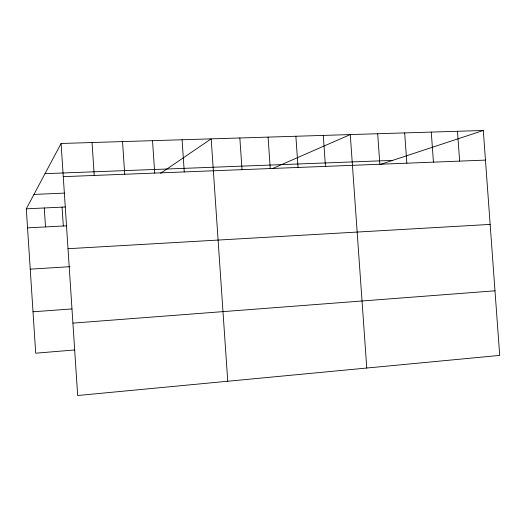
<?xml version="1.0" encoding="UTF-8"?>
<svg xmlns="http://www.w3.org/2000/svg" width="526" height="526" viewBox="0 0 526 526"><rect width="100%" height="100%" fill="white"/><g stroke="black" fill="none" stroke-linecap="round" stroke-linejoin="round"><path stroke-width="0.79" d="M74.685 349.948L35.709 353.196L26.3 208.815L61.088 143.48L483.302 130.487L499.7 355.398L77.677 395.513L61.088 143.48M160.568 173.324L211.182 138.857L227.745 381.251M272.244 168.682L350.27 134.577L366.767 368.036M380.344 164.434L483.302 130.487M72.91 323.115L494.992 290.812M33.007 311.78L71.983 308.933M30.232 269.161L70.011 266.689M68.012 248.706L490.153 224.411M27.543 227.857L66.519 225.838M26.3 208.815L65.277 206.988M33.96 194.429L64.336 193.114M45.012 173.672L392.679 160.371M63.271 176.664L485.465 160.108M457.482 131.283L459.639 161.12M431.274 132.085L433.437 162.146M404.672 132.907L406.841 163.191M377.675 133.736L379.844 164.25M323.28 135.412L325.449 166.38M295.875 136.254L298.051 167.459M268.069 137.108L270.246 168.55M239.843 137.976L242.019 169.655M182.081 139.758L184.264 171.917M152.533 140.666L154.716 173.074M122.532 141.586L124.715 174.251M92.05 142.526L94.233 175.447M62.068 207.139L63.311 226.009M44.263 207.974L45.506 226.93"/></g></svg>
